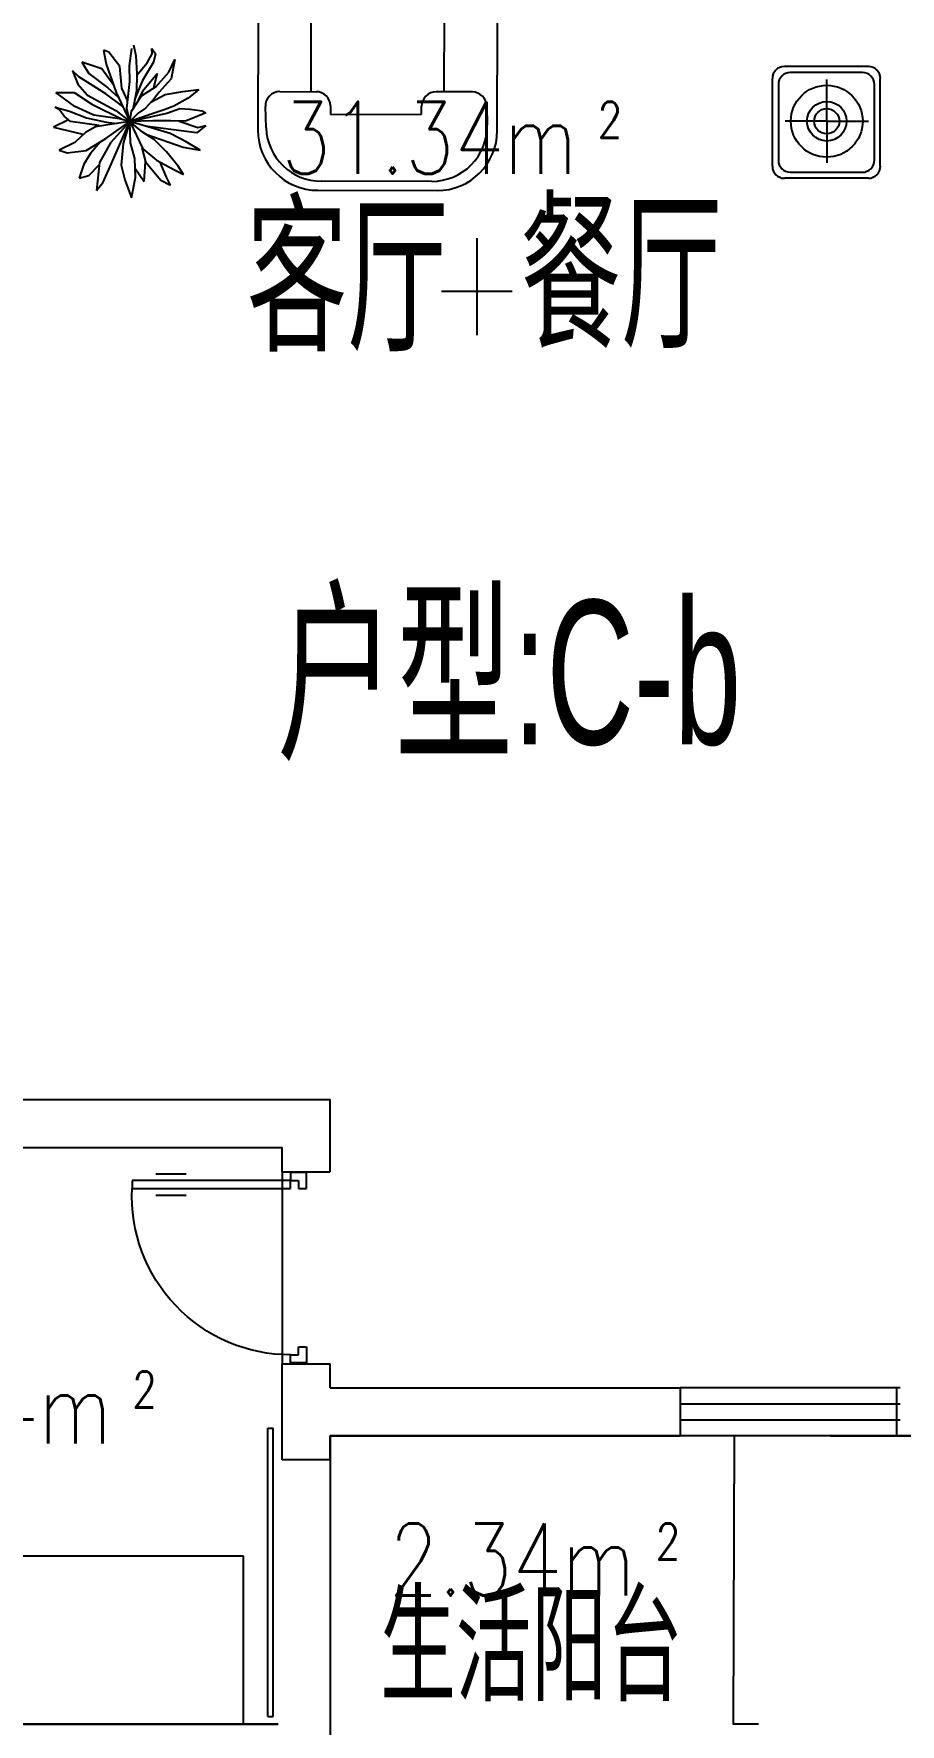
# Model space of a CAD drawing. Header units: millimetres. Extents: x 1143 to 39838, y 578 to 35727.
# Drawn here: x 25281 to 28889, y 17939 to 24976 of the extents above; entities that cross this region are included whole.
import ezdxf
from ezdxf.enums import TextEntityAlignment as Align

# ---------------------------------------------------------------- set-up
doc = ezdxf.new("R2010")
doc.units = ezdxf.units.MM
for name, color, linetype in [('3', 7, 'Continuous'), ('JJ', 8, 'Continuous'), ('PUB_TEXT', 7, 'Continuous'), ('PUB_WINDW', 7, 'Continuous'), ('T', 7, 'Continuous'), ('WALL', 255, 'Continuous'), ('WINDOW', 2, 'Continuous')]:
    doc.layers.add(name, color=color, linetype=linetype)
doc.styles.add('DIM_FONT', font='SIMPLEX', dxfattribs={"width": 0.8})
doc.styles.add('HZ', font='txt', dxfattribs={"width": 0.7, "height": 5, "bigfont": 'hztxt'})
doc.styles.add('SIMPLEX', font='SIMPLEX.SHX')
doc.styles.get("Standard").update_dxf_attribs({"font": 'arial.ttf'})
doc.styles.add('STYLE1', font='swissko.ttf', dxfattribs={"width": 0.8})

# ---------------------------------------------------------------- blocks, each defined once
blk = doc.blocks.new('M_A23MCU')
for p, q in [((-0.4541, 0.0807), (-0.4541, 0.9053)), ((-0.4541, 0.9053), (-0.4129, 0.9053)), ((-0.4129, 0.9053), (-0.4129, 0.0807)), ((-0.489, 0.7822), (-0.489, 0.6235)), ((-0.378, 0.7822), (-0.378, 0.6235)), ((-0.4953, -0.0018), (-0.4953, 0.0807)), ((-0.4953, 0.0807), (-0.4541, 0.0807)), ((-0.4129, 0.0807), (-0.4541, 0.0807)), ((-0.4541, 0.0807), (-0.4541, 0.0395)), ((-0.4541, 0.0395), (-0.4129, 0.0395)), ((-0.4129, 0.0395), (-0.4129, -0.0018)), ((0.4117, 0.0395), (0.4117, -0.0018)), ((0.4529, 0.0395), (0.4117, 0.0395)), ((0.4529, 0.0807), (0.4529, 0.0395)), ((0.4941, 0.0807), (0.4529, 0.0807)), ((0.4941, -0.0018), (0.4941, 0.0807)), ((-0.4129, -0.0018), (-0.4953, -0.0018)), ((-0.4953, -0.0018), (-0.4953, -0.0018)), ((0.4117, -0.0018), (0.4941, -0.0018)), ((0.4941, -0.0018), (0.4941, -0.0018))]:
    blk.add_line(p, q)
blk.add_arc((-0.3716, 0.0817), 0.8246, 359.92833, 92.86603)
blk = doc.blocks.new('YI')
for p, q in [((112.6, 178.4), (143.8, 178.4)), ((72.4, 3.4), (62.6, 128.4)), ((92.4, 3.4), (92.4, 49.7)), ((62.6, -151.6), (72.4, -26.6)), ((92.4, -69.2), (92.4, -26.6)), ((112.6, -201.6), (117.3, -201.6))]:
    blk.add_line(p, q)
blk.add_lwpolyline([(78.3, -43.2), (78.3, 22.3), (86.8, 22.3), (86.8, -43.2)], close=True)
for centre, radius, start, end in [((112.6, 128.4), 50, 90, 180), ((544.7, -7.4), 427.7, 156.40833, 178.55045), ((143.8, 168.4), 10, 332.38079, 90), ((-38.5, -9.7), 143.8, 5.23989, 39.51629), ((-38.5, -9.7), 143.8, 320.48371, 353.26454), ((549.1, -76.4), 436.9, 173.45302, 194.84064), ((112.6, -151.6), 50, 180, 270), ((117.3, -191.6), 10, 270, 19.18381)]:
    blk.add_arc(centre, radius, start, end)
blk = doc.blocks.new('YIG')
for p, q in [((500, 1100), (0, 1100)), ((500, 1070), (0, 1070)), ((225.4, 30), (225.4, 1070)), ((225.4, 30), (225.4, 1070)), ((255.4, 30), (255.4, 1070)), ((470, 30), (470, 1070)), ((500, 0), (500, 1100)), ((470, 562.9), (500, 562.9)), ((470, 542.9), (500, 542.9)), ((0, 30), (500, 30)), ((500, 0), (0, 0)), ((0, 0), (500, 0))]:
    blk.add_line(p, q)
for centre in [(501.3, 628.9), (501.3, 476.5)]:
    blk.add_arc(centre, 30, 267.54335, 92.45665)
at = {"rotation": 90}
for p in [(225.4, 888.8), (225.4, 753.9), (225.4, 620.9), (225.4, 484.6), (225.4, 201.9), (225.4, 79.2)]:
    blk.add_blockref('YI', p, dxfattribs=at)
blk = doc.blocks.new('_L15QIU')
blk.add_blockref('YIG', (-255.4, -550))
at = {"style": 'DIM_FONT', "width": 0.8, "flags": 9}
for tag in ['YSIZE', 'XSIZE']:
    blk.add_attdef(tag, (0, 0), '', height=0.5, dxfattribs=at)
blk = doc.blocks.new('_C30KGW')
blk.add_blockref('_L15QIU', (-241.8, 535.6))
at = {"width": 0.8, "flags": 9}
blk.add_attdef('XSIZE', (0, 0), '', height=0.5, dxfattribs=at)
blk = doc.blocks.new('U_B11DGA')
at = {"layer": 'JJ', "linetype": 'Continuous'}
for p, q in [((878.2, 1501.9), (355.5, 979.2)), ((896.9, 1483.2), (393, 979.2)), ((1030.8, 1349.3), (526.8, 845.3)), ((1049.5, 1330.6), (545.5, 826.6)), ((1049.5, 1330.6), (545.5, 826.6)), ((709.2, 1295.4), (690.5, 1314.2)), ((721.7, 1307.9), (703, 1326.6)), ((374.2, 997.9), (686.1, 686.1)), ((355.5, 979.2), (667.4, 667.4))]:
    blk.add_line(p, q, dxfattribs=at)
for centre in [(743.6, 1368.8), (648.6, 1273.8)]:
    blk.add_arc(centre, 26.5, 42.54335, 227.45665, dxfattribs=at)
at = {"layer": 'JJ', "linetype": 'Continuous', "xscale": 0.882, "yscale": 0.882, "zscale": 0.882}
for name, p, rotation in [('YI', (1086.9, 1368), 225), ('YI', (910.6, 1191.7), 225), ('YI', (825.6, 1106.7), 225), ('YI', (742.7, 1023.8), 225), ('_C30KGW', (367, 987.1), 135), ('YI', (658.5, 939.6), 225)]:
    blk.add_blockref(name, p, dxfattribs=dict(at, rotation=rotation))
at = {"style": 'DIM_FONT', "width": 0.8, "flags": 9}
for tag in ['YSIZE', 'XSIZE']:
    blk.add_attdef(tag, (0, 0), '', height=0.5, dxfattribs=at)
blk = doc.blocks.new('M_A13ZTG')
for p, q in [((-0.5018, 0.2083), (0.4982, 0.2083)), ((-0.5018, 0.2083), (-0.5018, 0.1896)), ((-0.5018, 0.1896), (0.4982, 0.1896)), ((0.4982, 0.2083), (0.4982, 0.1896))]:
    blk.add_line(p, q)
blk = doc.blocks.new('_WBLK')
for p, q in [((-0.5, 0.5), (0.5, 0.5)), ((0.5, 0.1667), (-0.5, 0.1667)), ((0.5, -0.1667), (-0.5, -0.1667)), ((-0.5, -0.5), (0.5, -0.5))]:
    blk.add_line(p, q)
at = {"style": 'SIMPLEX', "flags": 9}
blk.add_attdef('A', text='', height=1, dxfattribs=at).set_placement((0, 1.5), align=Align.MIDDLE)
blk = doc.blocks.new('SSS')
at = {"layer": 'JJ', "linetype": 'Continuous'}
for p, q in [((207.9, 525.9), (-254, 525.9)), ((-314, 465.9), (-314, 333.7)), ((106.3, 481.9), (185.9, 483.3)), ((47.3, 421.9), (47.3, 270.6)), ((-284, 303.7), (47.6, 303.7)), ((-326.7, 243.7), (-326.7, -190.7)), ((419.8, 253.3), (419.8, -206.6)), ((457.9, -220.7), (457.9, 275.9)), ((140.7, 210.6), (107.3, 210.6)), ((142.8, -168.1), (140.7, 210.6)), ((106, -168.9), (142.8, -168.1)), ((-314, -410.7), (-314, -280.7)), ((-284, -250.7), (45.5, -250.7)), ((47.3, -380.4), (47.3, -228.9)), ((-254, -470.7), (207.9, -470.7)), ((198.5, -436.5), (109.6, -439.8))]:
    blk.add_line(p, q, dxfattribs=at)
for centre, radius, start, end in [((-254, 465.9), 60, 90, 180), ((207.9, 275.9), 250, 360, 90), ((107.3, 421.9), 60, 90.98826, 180), ((189.8, 253.3), 230, 360, 90.98826), ((-266.7, 243.7), 60, 90, 180), ((-284, 333.7), 30, 180, 270), ((107.3, 270.6), 60, 180, 270), ((-266.7, -190.7), 60, 180, 270), ((107.3, -228.9), 60, 91.24599, 180), ((189.8, -206.6), 230, 272.16217, 360), ((-284, -280.7), 30, 90, 180), ((207.9, -220.7), 250, 270, 360), ((-254, -410.7), 60, 180, 270), ((107.3, -379.9), 60, 180.50233, 272.16217)]:
    blk.add_arc(centre, radius, start, end, dxfattribs=at)
blk = doc.blocks.new('M_F3')
for p, q in [((-137, 463), (-172, 477)), ((-172, 477), (-155, 384)), ((-65, 367), (-137, 463)), ((-1, 371), (16, 486)), ((26, 511), (42, 438)), ((118, 392), (151, 452)), ((151, 452), (149, 488)), ((149, 488), (172, 452)), ((172, 452), (160, 396)), ((-379, 338), (-344, 250)), ((-336, 298), (-379, 338)), ((-184, 352), (-317, 396)), ((-317, 396), (-270, 321)), ((-105, 242), (-184, 352)), ((-155, 384), (-89, 196)), ((-50, 223), (-65, 367)), ((3, 267), (-1, 371)), ((42, 438), (49, 319)), ((49, 309), (118, 392)), ((160, 396), (86, 275)), ((262, 331), (301, 415)), ((301, 415), (277, 286)), ((-344, 250), (-280, 177)), ((-260, 250), (-336, 298)), ((-270, 321), (-143, 227)), ((-157, 187), (-260, 250)), ((-143, 227), (-77, 167)), ((-17, 89), (3, 267)), ((86, 275), (35, 153)), ((49, 319), (46, 206)), ((80, 173), (176, 235)), ((87, 205), (184, 321)), ((184, 321), (160, 227)), ((176, 235), (262, 331)), ((277, 286), (197, 198)), ((-490, 194), (-367, 196)), ((-363, 102), (-490, 194)), ((-367, 196), (-250, 117)), ((-280, 177), (-178, 123)), ((-250, 117), (-45, 15)), ((-178, 123), (-91, 75)), ((-45, 102), (-157, 187)), ((-89, 196), (1, 3)), ((-11, 137), (-50, 223)), ((14, 71), (80, 173)), ((46, 206), (24, 94)), ((87, 205), (58, 144)), ((166, 158), (106, 92)), ((141, 130), (236, 181)), ((197, 198), (166, 158)), ((236, 181), (355, 202)), ((390, 158), (295, 104)), ((355, 202), (460, 215)), ((460, 215), (390, 158)), ((-405, 13), (-504, -36)), ((-468, 83), (-494, 98)), ((-494, 98), (-398, 71)), ((-435, 39), (-468, 83)), ((-393, 2), (-435, 39)), ((-398, 71), (-285, 27)), ((-202, -25), (-393, 2)), ((-237, 44), (-363, 102)), ((-285, 27), (-153, -2)), ((-67, 21), (-237, 44)), ((-157, -111), (1, 3)), ((1, 3), (-126, -140)), ((-120, -276), (1, 3)), ((1, 3), (-116, -15)), ((-91, 75), (1, 3)), ((1, 3), (-67, 21)), ((1, 3), (-42, -144)), ((1, 3), (-17, 89)), ((1, 3), (14, 71)), ((170, 60), (1, 3)), ((57, 58), (1, 3)), ((1, 3), (248, 58)), ((155, 8), (1, 3)), ((1, 3), (88, -178)), ((83, -65), (1, 3)), ((270, -77), (1, 3)), ((7, -140), (1, 3)), ((106, 92), (57, 58)), ((275, 6), (155, 8)), ((229, 81), (170, 60)), ((295, 104), (229, 81)), ((248, 58), (334, 89)), ((371, 4), (275, 6)), ((330, 5), (453, -38)), ((334, 89), (402, 85)), ((454, 39), (371, 4)), ((402, 85), (482, 73)), ((507, 60), (454, 39)), ((482, 73), (507, 60)), ((-504, -36), (-311, -82)), ((-293, -71), (-363, -136)), ((-227, -32), (-293, -71)), ((-287, -190), (-157, -111)), ((-116, -15), (-227, -32)), ((-153, -2), (-82, -10)), ((164, -117), (83, -65)), ((342, -59), (103, -28)), ((109, -82), (260, -134)), ((377, -132), (270, -77)), ((447, -73), (342, -59)), ((507, -23), (447, -73)), ((453, -38), (507, -23)), ((-363, -136), (-468, -188)), ((-468, -188), (-414, -205)), ((-414, -205), (-287, -190)), ((-260, -209), (-303, -280)), ((-195, -134), (-260, -209)), ((-126, -140), (-200, -269)), ((-42, -144), (-56, -288)), ((36, -242), (7, -140)), ((108, -265), (85, -173)), ((88, -178), (180, -255)), ((246, -199), (164, -117)), ((324, -294), (246, -199)), ((260, -134), (357, -167)), ((357, -167), (468, -188)), ((468, -188), (377, -132)), ((-303, -280), (-334, -374)), ((-270, -355), (-204, -288)), ((-200, -269), (-219, -455)), ((-176, -399), (-120, -276)), ((-56, -288), (-32, -384)), ((40, -370), (36, -242)), ((40, -311), (98, -395)), ((98, -395), (106, -265)), ((106, -265), (207, -386)), ((180, -255), (262, -299)), ((246, -367), (203, -267)), ((262, -299), (359, -349)), ((359, -349), (324, -294)), ((-334, -374), (-270, -355)), ((-219, -455), (-176, -399)), ((-32, -384), (14, -505)), ((14, -505), (40, -370)), ((207, -386), (271, -420)), ((271, -420), (246, -367))]:
    blk.add_line(p, q)
at = {"width": 0.8, "flags": 9}
for tag, p in [('XSIZE', (-2, 0)), ('YSIZE', (0, 0))]:
    blk.add_attdef(tag, p, '', height=0.2, dxfattribs=at)
blk = doc.blocks.new('CHUANGTG')
for p, q in [((173.3, 227.4), (-176.6, 227.4)), ((-226.5, -187.4), (-226.5, 177.5)), ((-201.6, 152.6), (-201.6, -162.4)), ((148.3, 202.4), (-151.7, 202.4)), ((0, 0), (0, 173.8)), ((198.2, -162.4), (198.2, 152.6)), ((223.1, -187.4), (223.1, 177.5)), ((0, 0), (-173.8, 0)), ((0, 0), (0, -173.8)), ((0, 0), (173.8, 0)), ((173.3, -237.3), (-176.6, -237.3)), ((-151.7, -212.3), (148.3, -212.3))]:
    blk.add_line(p, q)
for radius in [149.6, 82.4, 52.4]:
    blk.add_circle((0, 0), radius)
for centre, start, end in [((-176.6, 177.5), 90, 180), ((173.3, 177.5), 0, 90), ((-151.7, 152.6), 90, 180), ((148.3, 152.6), 0, 90), ((-176.6, -187.4), 180, 270), ((-151.7, -162.4), 180, 270), ((148.3, -162.4), 270, 0), ((173.3, -187.4), 270, 0)]:
    blk.add_arc(centre, 49.9, start, end)
blk = doc.blocks.new('1T4F81聚福元')
for p, q in [((1936.8, -5314, -1533.8), (1936.8, -5718.2, -1533.8)), ((1789.7, -5534.5, -1533.8), (2083.9, -5534.5, -1533.8))]:
    blk.add_line(p, q)
at = {"layer": '3'}
for p, q in [((1126, -9200), (1126, -10000)), ((3005.6, -11500), (3010.1, -10300)), ((1326, -10400), (1326, -11400))]:
    blk.add_line(p, q, dxfattribs=at)
at = {"layer": 'JJ', "linetype": 'Continuous'}
for p, q in [((965.5, -10800), (-816, -10800)), ((965.5, -11500), (965.5, -10800))]:
    blk.add_line(p, q, dxfattribs=at)
at = {"layer": 'WALL'}
for p, q in [((-1716, -8900), (1326, -8900)), ((1326, -9200), (1326, -8900)), ((-1516, -9100), (1126, -9100)), ((1126, -9200), (1126, -9100)), ((1126, -9200), (1326, -9200)), ((1126, -10400), (1126, -10000)), ((1126, -10000), (1326, -10000)), ((1326, -10100), (1326, -10000)), ((1326, -10100), (2784, -10100)), ((2784, -10100), (2784, -10300)), ((3684, -10100), (3684, -10300)), ((1326, -10300), (2784, -10300)), ((1326, -10400), (1326, -10300)), ((1326, -10400), (1126, -10400)), ((-1532, -11500), (1110.1, -11500)), ((1110.1, -11500), (-1532, -11500))]:
    blk.add_line(p, q, dxfattribs=at)
at = {"layer": 'WINDOW'}
blk.add_lwpolyline([(3110.1, -11500), (3005.6, -11499.6), (3010.1, -10298.9), (3410.1, -10300), (4900, -10300)], dxfattribs=at)
blk.add_lwpolyline([(-100, -4400), (-200, -4400), (-200, 800), (0, 800), (0, -1000), (7200, -1000), (7200, -10200), (7200, -10300), (1326, -10300), (1326, -11600), (-1616, -11600), (-1616, -9600), (-2816, -9600), (-2816, -7600), (-2816, -7500), (-100, -7500)], close=True, dxfattribs=at)
at = {"layer": 'JJ', "linetype": 'Continuous'}
for name, p, rotation in [('SSS', (1496.4, -4657.3), 269.8918069438201), ('CHUANGTG', (3394, -4827.2), 359.9999999999276)]:
    blk.add_blockref(name, p, dxfattribs=dict(at, rotation=rotation))
at = {"layer": 'JJ', "linetype": 'Continuous', "xscale": 0.6271999999999999, "yscale": 0.6271999999999999, "zscale": 0.6271999999999999, "rotation": 359.9999999999276}
blk.add_blockref('M_F3', (490.7, -4829.9), dxfattribs=at)
at = {"layer": 'JJ', "rotation": 225.0000000003423}
blk.add_blockref('U_B11DGA', (3900, -8417), dxfattribs=at)
at = {"layer": 'WINDOW'}
for name, p, xscale, yscale, zscale, rotation in [('M_A23MCU', (1226, -9600), -800, 800, 800, 90), ('_WBLK', (3234, -10200), 900, 200, 900, 180), ('_WBLK', (3250, -10200), 900, 200, 900, 180), ('M_A13ZTG', (1316.5, -10865.7), 1200, 1200, 1200, 90)]:
    blk.add_blockref(name, p, dxfattribs=dict(at, xscale=xscale, yscale=yscale, zscale=zscale, rotation=rotation))
at = {"style": 'DIM_FONT', "oblique": -180, "text_generation_flag": 4, "width": 0.8, "flags": 9}
for tag, p, rotation in [('XSIZE', (1326.3, -15051.1), 135), ('YSIZE', (1326.3, -15051.1), 135), ('XSIZE', (3900.1, -18100), 45), ('YSIZE', (3900.1, -18100), 45)]:
    blk.add_attdef(tag, p, '', height=0.5, rotation=rotation, dxfattribs=at)
at = {"layer": 'JJ', "oblique": -180, "text_generation_flag": 4, "width": 0.8, "flags": 9}
for p in [(1764.7, -14093.6), (2339, -19893.8)]:
    blk.add_attdef('XSIZE', p, '', height=0.441, dxfattribs=at)
blk.add_attdef('XSIZE', (-13521.8, -18540), '', height=0.441, rotation=90, dxfattribs=at)
at = {"layer": 'PUB_TEXT', "style": 'DIM_FONT', "width": 0.8}
for s, p in [('31.34m', (2357.5, -4896.1, -1533.8)), ('6.34m', (419.5, -10181.9, -1533.8)), ('2.34m', (2599, -10814.5))]:
    blk.add_text(s, height=300, dxfattribs=at).set_placement(p, align=Align.MIDDLE_RIGHT)
for p in [(2357.5, -4896.1, -1533.8), (419.5, -10181.9, -1533.8), (2599, -10814.5)]:
    blk.add_text(' 2', height=150, dxfattribs=at).set_placement(p)
at = {"layer": 'T'}
for s, height, style, width, p in [('客厅', 600, 'HZ', 0.7, (977.9, -5787)), ('餐厅', 600, 'HZ', 0.7, (2118, -5773.4)), ('户型:C-b', 600, 'STYLE1', 0.6, (1105.8, -7421.1, -1600)), ('生活阳台', 450, 'HZ', 0.7, (1534.1, -11405))]:
    blk.add_text(s, height=height, dxfattribs=dict(at, style=style, width=width)).set_placement(p)

msp = doc.modelspace()

# ---------------------------------------------------------------- block references
at = {"layer": 'PUB_WINDW'}
msp.add_blockref('1T4F81聚福元', (25189.3, 29439.1), dxfattribs=at)

doc.saveas('drawing.dxf')
